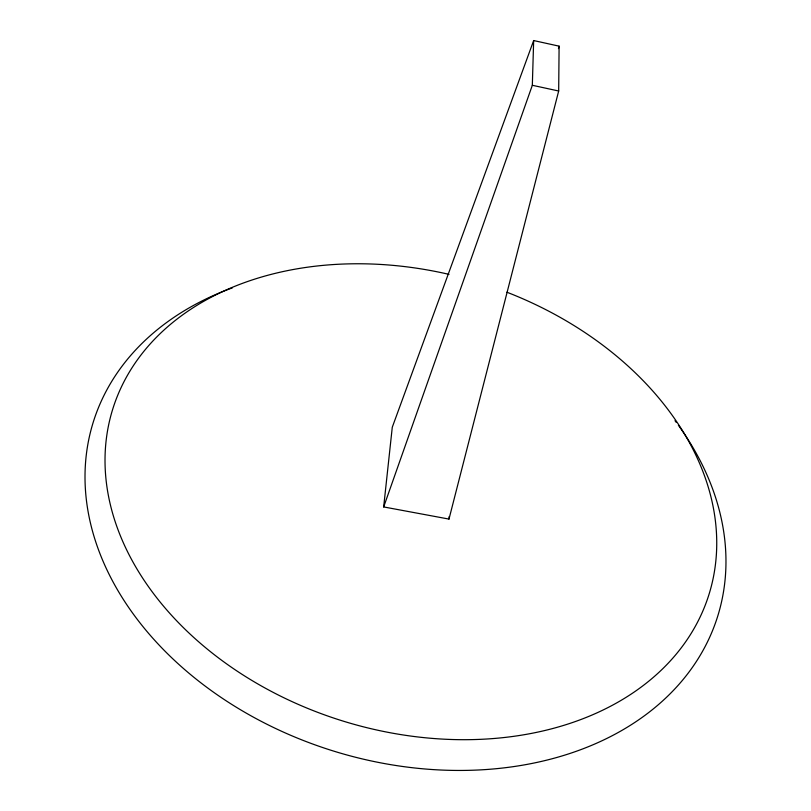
<?xml version="1.0" encoding="UTF-8"?>
<svg xmlns="http://www.w3.org/2000/svg" width="811" height="811" viewBox="0 0 811 811"><rect width="100%" height="100%" fill="white"/><g stroke="black" fill="none" stroke-linecap="round" stroke-linejoin="round"><path stroke-width="1.22" d="M558.678 91.004L559.103 46.156L533.658 40.55L392.281 427.225L383.674 506.936L448.99 519.081L558.678 91.004L532.33 85.287L533.658 40.55M448.99 519.081L449.162 516.587M558.455 48.609L559.103 46.156M383.674 506.936L532.33 85.287M678.391 425.278A326.955 242.803 17.2 0 1 575.202 751.665A326.955 242.803 17.2 0 1 134.697 615.934A326.955 242.803 17.2 0 1 232.412 287.854M675.005 420.676A326.955 242.803 17.2 0 1 676.374 422.511M506.905 292.213A312.194 229.594 17.2 0 1 628.728 695.666A312.194 229.594 17.2 0 1 121.903 539.467A312.194 229.594 17.2 0 1 449.01 274.361"/></g></svg>
